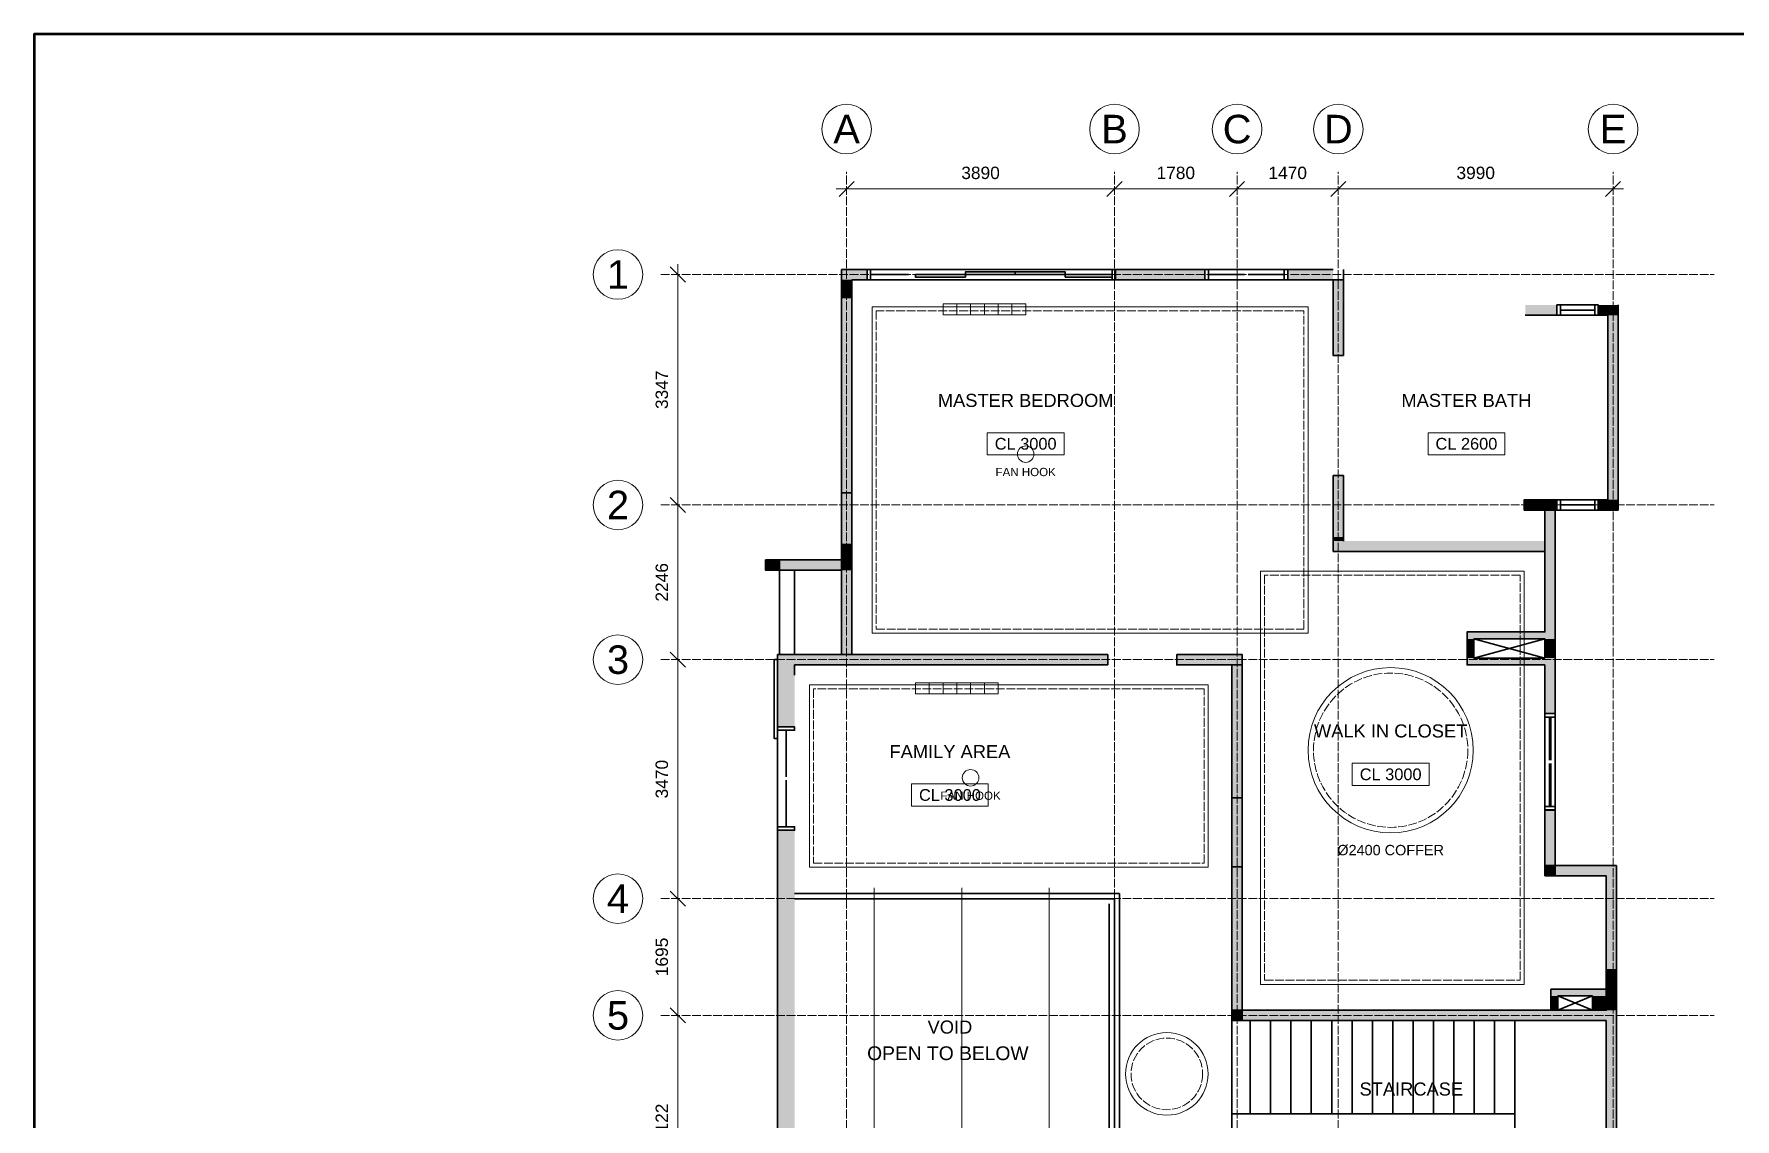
# Model space of a CAD drawing. Header units: millimetres. Extents: x 5 to 415, y 5 to 292.
# Drawn here: x 5 to 252, y 134.5 to 292 of the extents above; entities that cross this region are included whole.
import ezdxf
from ezdxf.enums import TextEntityAlignment as Align

# ---------------------------------------------------------------- set-up
doc = ezdxf.new("R2010")
doc.units = ezdxf.units.MM
doc.linetypes.add('DASHED', pattern=[1.524, 1.27, -0.254])
for name, color, linetype, lineweight in [('0-SHEET', 7, 'CONTINUOUS', 50), ('A-GRID', 8, 'DASHED', 13), ('A-GRID-TAG', 7, 'CONTINUOUS', 18), ('A-WALL', 250, 'CONTINUOUS', 35), ('A-WALL-DEMO', 1, 'DASHED', 35), ('A-WALL-FILL', 250, 'CONTINUOUS', 0), ('A-WALL-NEW', 5, 'CONTINUOUS', 35), ('I-CEIL', 7, 'CONTINUOUS', 18), ('I-CEIL-COVE', 1, 'DASHED', 18), ('I-DIM', 5, 'CONTINUOUS', 13), ('I-NOTE', 1, 'CONTINUOUS', 13), ('I-ROOM', 7, 'CONTINUOUS', 13)]:
    doc.layers.add(name, color=color, linetype=linetype, lineweight=lineweight)
doc.styles.get("Standard").update_dxf_attribs({"font": 'arial.ttf'})

msp = doc.modelspace()

# ---------------------------------------------------------------- hatches: boundary and pattern name
at = {"layer": 'A-WALL-DEMO', "true_color": 0x727430}
h = msp.add_hatch(color=7, dxfattribs=at)
h.dxf.hatch_style = 1
h.paths.add_polyline_path([(123.74, 225.39), (122.24, 225.39), (123.74, 217.89), (123.74, 225.39)])
h = msp.add_hatch(color=7, dxfattribs=at)
h.dxf.hatch_style = 1
h.paths.add_polyline_path([(122.24, 225.39), (123.74, 217.89), (122.24, 217.89), (122.24, 225.39)])
h = msp.add_hatch(color=7, dxfattribs=at)
h.dxf.hatch_style = 1
h.paths.add_polyline_path([(180.45, 181.08), (178.95, 181.08), (180.45, 171.07), (180.45, 181.08)])
h = msp.add_hatch(color=7, dxfattribs=at)
h.dxf.hatch_style = 1
h.paths.add_polyline_path([(178.95, 181.08), (180.45, 171.07), (178.95, 171.07), (178.95, 181.08)])
at = {"layer": 'A-WALL-FILL', "true_color": 0x4d4d4d}
h = msp.add_hatch(color=7, dxfattribs=at)
h.dxf.hatch_style = 1
h.paths.add_polyline_path([(125.99, 257.82), (122.24, 257.82), (125.99, 256.32), (125.99, 257.82)])
h = msp.add_hatch(color=7, dxfattribs=at)
h.dxf.hatch_style = 1
h.paths.add_polyline_path([(122.24, 257.82), (125.99, 256.32), (122.24, 256.32), (122.24, 257.82)])
h = msp.add_hatch(color=7, dxfattribs=at)
h.dxf.hatch_style = 1
h.paths.add_polyline_path([(175.04, 257.82), (162.04, 257.82), (175.04, 256.32), (175.04, 257.82)])
h = msp.add_hatch(color=7, dxfattribs=at)
h.dxf.hatch_style = 1
h.paths.add_polyline_path([(162.04, 257.82), (175.04, 256.32), (162.04, 256.32), (162.04, 257.82)])
h = msp.add_hatch(color=7, dxfattribs=at)
h.dxf.hatch_style = 1
h.paths.add_polyline_path([(193.65, 257.82), (187.05, 257.82), (193.65, 256.32), (193.65, 257.82)])
h = msp.add_hatch(color=7, dxfattribs=at)
h.dxf.hatch_style = 1
h.paths.add_polyline_path([(187.05, 257.82), (193.65, 256.32), (187.05, 256.32), (187.05, 257.82)])
h = msp.add_hatch(color=7, dxfattribs=at)
h.dxf.hatch_style = 1
h.paths.add_polyline_path([(123.74, 256.32), (122.24, 256.32), (123.74, 253.6), (123.74, 256.32)])
h = msp.add_hatch(color=7, dxfattribs=at)
h.dxf.hatch_style = 1
h.paths.add_polyline_path([(122.24, 256.32), (123.74, 253.6), (122.24, 253.6), (122.24, 256.32)])
h = msp.add_hatch(color=7, dxfattribs=at)
h.dxf.hatch_style = 1
h.paths.add_polyline_path([(123.74, 253.6), (122.24, 253.6), (123.74, 225.39), (123.74, 253.6)])
h = msp.add_hatch(color=7, dxfattribs=at)
h.dxf.hatch_style = 1
h.paths.add_polyline_path([(122.24, 253.6), (123.74, 225.39), (122.24, 225.39), (122.24, 253.6)])
h = msp.add_hatch(color=7, dxfattribs=at)
h.dxf.hatch_style = 1
h.paths.add_polyline_path([(226.15, 252.66), (221.55, 252.66), (226.15, 251.16), (226.15, 252.66)])
h = msp.add_hatch(color=7, dxfattribs=at)
h.dxf.hatch_style = 1
h.paths.add_polyline_path([(221.55, 252.66), (226.15, 251.16), (221.55, 251.16), (221.55, 252.66)])
h = msp.add_hatch(color=7, dxfattribs=at)
h.dxf.hatch_style = 1
h.paths.add_polyline_path([(235.05, 252.66), (232.15, 252.66), (235.05, 251.16), (235.05, 252.66)])
h = msp.add_hatch(color=7, dxfattribs=at)
h.dxf.hatch_style = 1
h.paths.add_polyline_path([(232.15, 252.66), (235.05, 251.16), (232.15, 251.16), (232.15, 252.66)])
h = msp.add_hatch(color=7, dxfattribs=at)
h.dxf.hatch_style = 1
h.paths.add_polyline_path([(235.05, 251.16), (233.55, 251.16), (235.05, 224.37), (235.05, 251.16)])
h = msp.add_hatch(color=7, dxfattribs=at)
h.dxf.hatch_style = 1
h.paths.add_polyline_path([(233.55, 251.16), (235.05, 224.37), (233.55, 224.37), (233.55, 251.16)])
h = msp.add_hatch(color=7, dxfattribs=at)
h.dxf.hatch_style = 1
h.paths.add_polyline_path([(226.15, 224.37), (224.4, 224.37), (226.15, 222.87), (226.15, 224.37)])
h = msp.add_hatch(color=7, dxfattribs=at)
h.dxf.hatch_style = 1
h.paths.add_polyline_path([(224.4, 224.37), (226.15, 222.87), (224.4, 222.87), (224.4, 224.37)])
h = msp.add_hatch(color=7, dxfattribs=at)
h.dxf.hatch_style = 1
h.paths.add_polyline_path([(225.9, 222.87), (224.4, 222.87), (225.9, 218.37), (225.9, 222.87)])
h = msp.add_hatch(color=7, dxfattribs=at)
h.dxf.hatch_style = 1
h.paths.add_polyline_path([(224.4, 222.87), (225.9, 218.37), (224.4, 218.37), (224.4, 222.87)])
h = msp.add_hatch(color=7, dxfattribs=at)
h.dxf.hatch_style = 1
h.paths.add_polyline_path([(235.05, 224.37), (232.15, 224.37), (235.05, 222.87), (235.05, 224.37)])
h = msp.add_hatch(color=7, dxfattribs=at)
h.dxf.hatch_style = 1
h.paths.add_polyline_path([(232.15, 224.37), (235.05, 222.87), (232.15, 222.87), (232.15, 224.37)])
h = msp.add_hatch(color=7, dxfattribs=at)
h.dxf.hatch_style = 1
h.paths.add_polyline_path([(123.74, 217.89), (122.24, 217.89), (123.74, 216.64), (123.74, 217.89)])
h = msp.add_hatch(color=7, dxfattribs=at)
h.dxf.hatch_style = 1
h.paths.add_polyline_path([(122.24, 217.89), (123.74, 216.64), (122.24, 216.64), (122.24, 217.89)])
h = msp.add_hatch(color=7, dxfattribs=at)
h.dxf.hatch_style = 1
h.paths.add_polyline_path([(225.9, 218.37), (224.4, 218.37), (225.9, 205.17), (225.9, 218.37)])
h = msp.add_hatch(color=7, dxfattribs=at)
h.dxf.hatch_style = 1
h.paths.add_polyline_path([(224.4, 218.37), (225.9, 205.17), (224.4, 205.17), (224.4, 218.37)])
h = msp.add_hatch(color=7, dxfattribs=at)
h.dxf.hatch_style = 1
h.paths.add_polyline_path([(113.23, 215.64), (111.24, 215.64), (113.23, 214.14), (113.23, 215.64)])
h = msp.add_hatch(color=7, dxfattribs=at)
h.dxf.hatch_style = 1
h.paths.add_polyline_path([(111.24, 215.64), (113.23, 214.14), (111.24, 214.14), (111.24, 215.64)])
h = msp.add_hatch(color=7, dxfattribs=at)
h.dxf.hatch_style = 1
h.paths.add_polyline_path([(122.24, 215.64), (113.23, 215.64), (122.24, 214.14), (122.24, 215.64)])
h = msp.add_hatch(color=7, dxfattribs=at)
h.dxf.hatch_style = 1
h.paths.add_polyline_path([(113.23, 215.64), (122.24, 214.14), (113.23, 214.14), (113.23, 215.64)])
h = msp.add_hatch(color=7, dxfattribs=at)
h.dxf.hatch_style = 1
h.paths.add_polyline_path([(123.74, 216.64), (122.24, 216.64), (123.74, 215.64), (123.74, 216.64)])
h = msp.add_hatch(color=7, dxfattribs=at)
h.dxf.hatch_style = 1
h.paths.add_polyline_path([(122.24, 216.64), (123.74, 215.64), (122.24, 215.64), (122.24, 216.64)])
h = msp.add_hatch(color=7, dxfattribs=at)
h.dxf.hatch_style = 1
h.paths.add_polyline_path([(123.74, 215.64), (122.24, 215.64), (123.74, 214.14), (123.74, 215.64)])
h = msp.add_hatch(color=7, dxfattribs=at)
h.dxf.hatch_style = 1
h.paths.add_polyline_path([(122.24, 215.64), (123.74, 214.14), (122.24, 214.14), (122.24, 215.64)])
h = msp.add_hatch(color=7, dxfattribs=at)
h.dxf.hatch_style = 1
h.paths.add_polyline_path([(123.74, 214.14), (122.24, 214.14), (123.74, 201.88), (123.74, 214.14)])
h = msp.add_hatch(color=7, dxfattribs=at)
h.dxf.hatch_style = 1
h.paths.add_polyline_path([(122.24, 214.14), (123.74, 201.88), (122.24, 201.88), (122.24, 214.14)])
h = msp.add_hatch(color=7, dxfattribs=at)
h.dxf.hatch_style = 1
h.paths.add_polyline_path([(225.9, 205.17), (213.1, 205.17), (225.9, 204.17), (225.9, 205.17)])
h = msp.add_hatch(color=7, dxfattribs=at)
h.dxf.hatch_style = 1
h.paths.add_polyline_path([(213.1, 205.17), (225.9, 204.17), (213.1, 204.17), (213.1, 205.17)])
h = msp.add_hatch(color=7, dxfattribs=at)
h.dxf.hatch_style = 1
h.paths.add_polyline_path([(214.1, 204.17), (213.1, 204.17), (214.1, 201.39), (214.1, 204.17)])
h = msp.add_hatch(color=7, dxfattribs=at)
h.dxf.hatch_style = 1
h.paths.add_polyline_path([(213.1, 204.17), (214.1, 201.39), (213.1, 201.39), (213.1, 204.17)])
h = msp.add_hatch(color=7, dxfattribs=at)
h.dxf.hatch_style = 1
h.paths.add_polyline_path([(225.9, 204.17), (224.4, 204.17), (225.9, 201.88), (225.9, 204.17)])
h = msp.add_hatch(color=7, dxfattribs=at)
h.dxf.hatch_style = 1
h.paths.add_polyline_path([(224.4, 204.17), (225.9, 201.88), (224.4, 201.88), (224.4, 204.17)])
h = msp.add_hatch(color=7, dxfattribs=at)
h.dxf.hatch_style = 1
h.paths.add_polyline_path([(160.94, 201.88), (112.97, 201.88), (160.94, 200.39), (160.94, 201.88)])
h = msp.add_hatch(color=7, dxfattribs=at)
h.dxf.hatch_style = 1
h.paths.add_polyline_path([(112.97, 201.88), (160.94, 200.39), (112.97, 200.39), (112.97, 201.88)])
h = msp.add_hatch(color=7, dxfattribs=at)
h.dxf.hatch_style = 1
h.paths.add_polyline_path([(115.45, 200.39), (112.97, 200.39), (115.45, 191.39), (115.45, 200.39)])
h = msp.add_hatch(color=7, dxfattribs=at)
h.dxf.hatch_style = 1
h.paths.add_polyline_path([(112.97, 200.39), (115.45, 191.39), (112.97, 191.39), (112.97, 200.39)])
h = msp.add_hatch(color=7, dxfattribs=at)
h.dxf.hatch_style = 1
h.paths.add_polyline_path([(180.45, 201.88), (170.94, 201.88), (180.45, 200.39), (180.45, 201.88)])
h = msp.add_hatch(color=7, dxfattribs=at)
h.dxf.hatch_style = 1
h.paths.add_polyline_path([(170.94, 201.88), (180.45, 200.39), (170.94, 200.39), (170.94, 201.88)])
h = msp.add_hatch(color=7, dxfattribs=at)
h.dxf.hatch_style = 1
h.paths.add_polyline_path([(180.45, 200.39), (178.95, 200.39), (180.45, 181.08), (180.45, 200.39)])
h = msp.add_hatch(color=7, dxfattribs=at)
h.dxf.hatch_style = 1
h.paths.add_polyline_path([(178.95, 200.39), (180.45, 181.08), (178.95, 181.08), (178.95, 200.39)])
h = msp.add_hatch(color=7, dxfattribs=at)
h.dxf.hatch_style = 1
h.paths.add_polyline_path([(225.9, 201.39), (213.1, 201.39), (225.9, 200.39), (225.9, 201.39)])
h = msp.add_hatch(color=7, dxfattribs=at)
h.dxf.hatch_style = 1
h.paths.add_polyline_path([(213.1, 201.39), (225.9, 200.39), (213.1, 200.39), (213.1, 201.39)])
h = msp.add_hatch(color=7, dxfattribs=at)
h.dxf.hatch_style = 1
h.paths.add_polyline_path([(225.9, 201.88), (224.4, 201.88), (225.9, 201.39), (225.9, 201.88)])
h = msp.add_hatch(color=7, dxfattribs=at)
h.dxf.hatch_style = 1
h.paths.add_polyline_path([(224.4, 201.88), (225.9, 201.39), (224.4, 201.39), (224.4, 201.88)])
h = msp.add_hatch(color=7, dxfattribs=at)
h.dxf.hatch_style = 1
h.paths.add_polyline_path([(225.9, 200.39), (224.4, 200.39), (225.9, 193.31), (225.9, 200.39)])
h = msp.add_hatch(color=7, dxfattribs=at)
h.dxf.hatch_style = 1
h.paths.add_polyline_path([(224.4, 200.39), (225.9, 193.31), (224.4, 193.31), (224.4, 200.39)])
h = msp.add_hatch(color=7, dxfattribs=at)
h.dxf.hatch_style = 1
h.paths.add_polyline_path([(225.9, 179.31), (224.4, 179.31), (225.9, 171.24), (225.9, 179.31)])
h = msp.add_hatch(color=7, dxfattribs=at)
h.dxf.hatch_style = 1
h.paths.add_polyline_path([(224.4, 179.31), (225.9, 171.24), (224.4, 171.24), (224.4, 179.31)])
h = msp.add_hatch(color=7, dxfattribs=at)
h.dxf.hatch_style = 1
h.paths.add_polyline_path([(115.45, 176.39), (112.97, 176.39), (115.45, 119.01), (115.45, 176.39)])
h = msp.add_hatch(color=7, dxfattribs=at)
h.dxf.hatch_style = 1
h.paths.add_polyline_path([(112.97, 176.39), (115.45, 119.01), (112.97, 119.01), (112.97, 176.39)])
h = msp.add_hatch(color=7, dxfattribs=at)
h.dxf.hatch_style = 1
h.paths.add_polyline_path([(180.45, 171.07), (178.95, 171.07), (180.45, 150.23), (180.45, 171.07)])
h = msp.add_hatch(color=7, dxfattribs=at)
h.dxf.hatch_style = 1
h.paths.add_polyline_path([(178.95, 171.07), (180.45, 150.23), (178.95, 150.23), (178.95, 171.07)])
h = msp.add_hatch(color=7, dxfattribs=at)
h.dxf.hatch_style = 1
h.paths.add_polyline_path([(225.9, 171.24), (224.4, 171.24), (225.9, 170.28), (225.9, 171.24)])
h = msp.add_hatch(color=7, dxfattribs=at)
h.dxf.hatch_style = 1
h.paths.add_polyline_path([(224.4, 171.24), (225.9, 170.28), (224.4, 170.28), (224.4, 171.24)])
h = msp.add_hatch(color=7, dxfattribs=at)
h.dxf.hatch_style = 1
h.paths.add_polyline_path([(234.8, 171.24), (225.9, 171.24), (234.8, 170.28), (234.8, 171.24)])
h = msp.add_hatch(color=7, dxfattribs=at)
h.dxf.hatch_style = 1
h.paths.add_polyline_path([(225.9, 171.24), (234.8, 170.28), (225.9, 170.28), (225.9, 171.24)])
h = msp.add_hatch(color=7, dxfattribs=at)
h.dxf.hatch_style = 1
h.paths.add_polyline_path([(225.9, 170.28), (224.4, 170.28), (225.9, 169.74), (225.9, 170.28)])
h = msp.add_hatch(color=7, dxfattribs=at)
h.dxf.hatch_style = 1
h.paths.add_polyline_path([(224.4, 170.28), (225.9, 169.74), (224.4, 169.74), (224.4, 170.28)])
h = msp.add_hatch(color=7, dxfattribs=at)
h.dxf.hatch_style = 1
h.paths.add_polyline_path([(234.8, 170.28), (225.9, 170.28), (234.8, 169.74), (234.8, 170.28)])
h = msp.add_hatch(color=7, dxfattribs=at)
h.dxf.hatch_style = 1
h.paths.add_polyline_path([(225.9, 170.28), (234.8, 169.74), (225.9, 169.74), (225.9, 170.28)])
h = msp.add_hatch(color=7, dxfattribs=at)
h.dxf.hatch_style = 1
h.paths.add_polyline_path([(234.8, 169.74), (233.3, 169.74), (234.8, 156.23), (234.8, 169.74)])
h = msp.add_hatch(color=7, dxfattribs=at)
h.dxf.hatch_style = 1
h.paths.add_polyline_path([(233.3, 169.74), (234.8, 156.23), (233.3, 156.23), (233.3, 169.74)])
h = msp.add_hatch(color=7, dxfattribs=at)
h.dxf.hatch_style = 1
h.paths.add_polyline_path([(234.8, 156.23), (233.3, 156.23), (234.8, 153.31), (234.8, 156.23)])
h = msp.add_hatch(color=7, dxfattribs=at)
h.dxf.hatch_style = 1
h.paths.add_polyline_path([(233.3, 156.23), (234.8, 153.31), (233.3, 153.31), (233.3, 156.23)])
h = msp.add_hatch(color=7, dxfattribs=at)
h.dxf.hatch_style = 1
h.paths.add_polyline_path([(233.3, 153.31), (225.26, 153.31), (233.3, 152.32), (233.3, 153.31)])
h = msp.add_hatch(color=7, dxfattribs=at)
h.dxf.hatch_style = 1
h.paths.add_polyline_path([(225.26, 153.31), (233.3, 152.32), (225.26, 152.32), (225.26, 153.31)])
h = msp.add_hatch(color=7, dxfattribs=at)
h.dxf.hatch_style = 1
h.paths.add_polyline_path([(234.8, 153.31), (233.3, 153.31), (234.8, 150.23), (234.8, 153.31)])
h = msp.add_hatch(color=7, dxfattribs=at)
h.dxf.hatch_style = 1
h.paths.add_polyline_path([(233.3, 153.31), (234.8, 150.23), (233.3, 150.23), (233.3, 153.31)])
h = msp.add_hatch(color=7, dxfattribs=at)
h.dxf.hatch_style = 1
h.paths.add_polyline_path([(226.26, 152.32), (225.26, 152.32), (226.26, 150.23), (226.26, 152.32)])
h = msp.add_hatch(color=7, dxfattribs=at)
h.dxf.hatch_style = 1
h.paths.add_polyline_path([(225.26, 152.32), (226.26, 150.23), (225.26, 150.23), (225.26, 152.32)])
h = msp.add_hatch(color=7, dxfattribs=at)
h.dxf.hatch_style = 1
h.paths.add_polyline_path([(233.3, 152.32), (231.3, 152.32), (233.3, 150.23), (233.3, 152.32)])
h = msp.add_hatch(color=7, dxfattribs=at)
h.dxf.hatch_style = 1
h.paths.add_polyline_path([(231.3, 152.32), (233.3, 150.23), (231.3, 150.23), (231.3, 152.32)])
h = msp.add_hatch(color=7, dxfattribs=at)
h.dxf.hatch_style = 1
h.paths.add_polyline_path([(180.45, 150.23), (178.95, 150.23), (180.45, 148.73), (180.45, 150.23)])
h = msp.add_hatch(color=7, dxfattribs=at)
h.dxf.hatch_style = 1
h.paths.add_polyline_path([(178.95, 150.23), (180.45, 148.73), (178.95, 148.73), (178.95, 150.23)])
h = msp.add_hatch(color=7, dxfattribs=at)
h.dxf.hatch_style = 1
h.paths.add_polyline_path([(234.8, 150.23), (180.45, 150.23), (234.8, 148.73), (234.8, 150.23)])
h = msp.add_hatch(color=7, dxfattribs=at)
h.dxf.hatch_style = 1
h.paths.add_polyline_path([(180.45, 150.23), (234.8, 148.73), (180.45, 148.73), (180.45, 150.23)])
h = msp.add_hatch(color=7, dxfattribs=at)
h.dxf.hatch_style = 1
h.paths.add_polyline_path([(234.8, 148.73), (233.3, 148.73), (234.8, 119.01), (234.8, 148.73)])
h = msp.add_hatch(color=7, dxfattribs=at)
h.dxf.hatch_style = 1
h.paths.add_polyline_path([(233.3, 148.73), (234.8, 119.01), (233.3, 119.01), (233.3, 148.73)])
at = {"layer": 'A-WALL-NEW', "true_color": 0x4554a5}
h = msp.add_hatch(color=7, dxfattribs=at)
h.dxf.hatch_style = 1
h.paths.add_polyline_path([(195.15, 256.32), (193.65, 256.32), (195.15, 251.16), (195.15, 256.32)])
h = msp.add_hatch(color=7, dxfattribs=at)
h.dxf.hatch_style = 1
h.paths.add_polyline_path([(193.65, 256.32), (195.15, 251.16), (193.65, 251.16), (193.65, 256.32)])
h = msp.add_hatch(color=7, dxfattribs=at)
h.dxf.hatch_style = 1
h.paths.add_polyline_path([(195.15, 251.16), (193.65, 251.16), (195.15, 245.33), (195.15, 251.16)])
h = msp.add_hatch(color=7, dxfattribs=at)
h.dxf.hatch_style = 1
h.paths.add_polyline_path([(193.65, 251.16), (195.15, 245.33), (193.65, 245.33), (193.65, 251.16)])
h = msp.add_hatch(color=7, dxfattribs=at)
h.dxf.hatch_style = 1
h.paths.add_polyline_path([(195.15, 227.87), (193.65, 227.87), (195.15, 224.37), (195.15, 227.87)])
h = msp.add_hatch(color=7, dxfattribs=at)
h.dxf.hatch_style = 1
h.paths.add_polyline_path([(193.65, 227.87), (195.15, 224.37), (193.65, 224.37), (193.65, 227.87)])
h = msp.add_hatch(color=7, dxfattribs=at)
h.dxf.hatch_style = 1
h.paths.add_polyline_path([(195.15, 224.37), (193.65, 224.37), (195.15, 218.97), (195.15, 224.37)])
h = msp.add_hatch(color=7, dxfattribs=at)
h.dxf.hatch_style = 1
h.paths.add_polyline_path([(193.65, 224.37), (195.15, 218.97), (193.65, 218.97), (193.65, 224.37)])
h = msp.add_hatch(color=7, dxfattribs=at)
h.dxf.hatch_style = 1
h.paths.add_polyline_path([(224.4, 224.37), (221.4, 224.37), (224.4, 222.87), (224.4, 224.37)])
h = msp.add_hatch(color=7, dxfattribs=at)
h.dxf.hatch_style = 1
h.paths.add_polyline_path([(221.4, 224.37), (224.4, 222.87), (221.4, 222.87), (221.4, 224.37)])
h = msp.add_hatch(color=7, dxfattribs=at)
h.dxf.hatch_style = 1
h.paths.add_polyline_path([(195.15, 218.97), (193.65, 218.97), (195.15, 218.37), (195.15, 218.97)])
h = msp.add_hatch(color=7, dxfattribs=at)
h.dxf.hatch_style = 1
h.paths.add_polyline_path([(193.65, 218.97), (195.15, 218.37), (193.65, 218.37), (193.65, 218.97)])
h = msp.add_hatch(color=7, dxfattribs=at)
h.dxf.hatch_style = 1
h.paths.add_polyline_path([(224.4, 218.37), (193.65, 218.37), (224.4, 216.87), (224.4, 218.37)])
h = msp.add_hatch(color=7, dxfattribs=at)
h.dxf.hatch_style = 1
h.paths.add_polyline_path([(193.65, 218.37), (224.4, 216.87), (193.65, 216.87), (193.65, 218.37)])
at = {"layer": 'I-CEIL'}
h = msp.add_hatch(dxfattribs=at)
h.set_pattern_fill('ANSI31', scale=4, angle=45)
h.paths.add_polyline_path([(114.6, 120.5), (160.8, 120.5), (160.8, 168), (114.6, 168)])

# ---------------------------------------------------------------- linework, layer by layer
at = {"layer": '0-SHEET'}
msp.add_lwpolyline([(5, 5), (415, 5), (415, 292), (5, 292)], close=True, dxfattribs=at)
at = {"layer": 'A-GRID'}
for p, q in [((123, 37), (123, 272)), ((161.9, 37), (161.9, 272)), ((179.7, 37), (179.7, 272)), ((194.4, 37), (194.4, 272)), ((234.3, 37), (234.3, 272)), ((96, 257.08), (249, 257.08)), ((96, 223.61), (249, 223.61)), ((96, 201.15), (249, 201.15)), ((96, 166.45), (249, 166.45)), ((96, 149.5), (249, 149.5))]:
    msp.add_line(p, q, dxfattribs=at)
at = {"layer": 'A-GRID-TAG'}
for centre in [(123, 278.2), (161.9, 278.2), (179.7, 278.2), (194.4, 278.2), (234.3, 278.2), (89.8, 257.08), (89.8, 223.61), (89.8, 201.15), (89.8, 166.45), (89.8, 149.5)]:
    msp.add_circle(centre, 3.6, dxfattribs=at)
at = {"layer": 'A-WALL'}
for points in [[(122.24, 257.82), (193.65, 257.82)], [(122.24, 257.82), (122.24, 201.88)], [(123.74, 256.32), (125.99, 256.32), (125.99, 257.82), (125.99, 256.32)], [(126.49, 256.32), (125.99, 256.32), (125.99, 257.82), (126.49, 257.82), (126.49, 256.32)], [(126.49, 257.07), (131.99, 257.07)], [(132.99, 257.07), (161.54, 257.07)], [(140.24, 257.07), (140.24, 256.7), (132.99, 256.7), (132.99, 257.07), (140.24, 257.07)], [(147.49, 257.45), (147.49, 257.07), (140.24, 257.07), (140.24, 257.45), (147.49, 257.45)], [(147.49, 257.45), (147.49, 257.07), (154.74, 257.07), (154.74, 257.45), (147.49, 257.45)], [(154.74, 257.07), (154.74, 256.7), (161.54, 256.7), (161.54, 257.07), (154.74, 257.07)], [(162.04, 256.32), (161.54, 256.32), (161.54, 257.82), (162.04, 257.82), (162.04, 256.32)], [(162.04, 256.32), (162.04, 257.82)], [(175.04, 257.82), (175.04, 256.32)], [(175.54, 256.32), (175.04, 256.32), (175.04, 257.82), (175.54, 257.82), (175.54, 256.32)], [(180.79, 257.07), (175.54, 257.07)], [(186.54, 257.07), (181.29, 257.07)], [(187.05, 256.32), (186.54, 256.32), (186.54, 257.82), (187.05, 257.82), (187.05, 256.32)], [(195.15, 257.82), (195.15, 245.33)], [(123.74, 256.32), (168.65, 256.32)], [(123.74, 256.32), (123.74, 201.88)], [(123.74, 256.32), (167.14, 256.32)], [(168.65, 256.32), (195.15, 256.32)], [(193.65, 256.32), (193.65, 245.33)], [(193.65, 256.32), (193.65, 245.33), (195.15, 245.33)], [(195.15, 256.32), (195.15, 245.33)], [(232.15, 251.16), (232.15, 252.66), (226.15, 252.66), (226.15, 251.16), (232.15, 251.16)], [(226.65, 251.16), (226.15, 251.16), (226.15, 252.66), (226.65, 252.66), (226.65, 251.16)], [(232.15, 251.16), (231.65, 251.16), (231.65, 252.66), (232.15, 252.66), (232.15, 251.16)], [(235.05, 252.66), (235.05, 222.87)], [(233.55, 251.16), (221.55, 251.16)], [(226.65, 251.91), (231.65, 251.91)], [(233.55, 251.16), (233.55, 224.37)], [(193.65, 227.87), (193.65, 216.87)], [(193.65, 227.87), (193.65, 216.87)], [(195.15, 227.87), (193.65, 227.87)], [(195.15, 227.87), (195.15, 218.37)], [(122.24, 225.39), (123.74, 225.39)], [(224.4, 224.37), (221.4, 224.37), (221.4, 222.87), (224.4, 222.87)], [(233.55, 224.37), (224.4, 224.37)], [(224.4, 224.37), (224.4, 222.87), (224.4, 205.17)], [(224.6, 224.37), (224.4, 224.37)], [(235.05, 222.87), (224.4, 222.87)], [(225.9, 222.87), (225.9, 201.88)], [(226.15, 222.87), (226.15, 224.37)], [(226.65, 222.87), (226.15, 222.87), (226.15, 224.37), (226.65, 224.37), (226.65, 222.87)], [(226.65, 223.62), (231.65, 223.62)], [(232.15, 222.87), (231.65, 222.87), (231.65, 224.37), (232.15, 224.37), (232.15, 222.87)], [(233.55, 224.37), (232.15, 224.37), (232.15, 222.87)], [(123.74, 217.89), (122.24, 217.89)], [(123.74, 201.88), (123.74, 215.64), (123.74, 216.64), (122.24, 216.64), (122.24, 215.64), (114.74, 215.64), (111.24, 215.64), (111.24, 214.14), (113.23, 214.14), (113.23, 201.88)], [(113.23, 215.64), (122.24, 215.64), (122.24, 214.14), (113.23, 214.14), (113.23, 215.64)], [(224.4, 216.87), (193.65, 216.87)], [(115.45, 201.88), (115.45, 214.14)], [(213.1, 203.67), (213.1, 205.17)], [(224.4, 200.39), (213.1, 200.39), (213.1, 205.17), (224.4, 205.17), (213.1, 205.17)], [(213.1, 203.67), (213.1, 201.88)], [(224.4, 201.39), (214.1, 201.39), (214.1, 204.17), (224.4, 204.17), (224.4, 201.39)], [(224.4, 204.17), (214.1, 201.39)], [(214.1, 204.17), (224.4, 201.39)], [(224.4, 201.39), (224.4, 204.17)], [(112.97, 201.19), (112.48, 201.19), (112.48, 189.69), (112.97, 189.69)], [(160.94, 201.88), (112.97, 201.88)], [(112.97, 49.99), (112.97, 201.88)], [(160.94, 200.39), (115.45, 200.39)], [(115.45, 200.39), (115.45, 198.89)], [(160.94, 200.39), (160.94, 201.88)], [(180.45, 201.88), (170.94, 201.88)], [(170.94, 201.88), (170.94, 200.39), (180.45, 200.39), (180.45, 201.88), (170.94, 201.88)], [(180.45, 200.39), (178.95, 200.39)], [(178.95, 200.39), (178.95, 148.73)], [(178.95, 200.39), (178.95, 150.23), (233.3, 150.23)], [(180.45, 200.39), (180.45, 148.73)], [(224.4, 200.39), (213.1, 200.39)], [(224.4, 200.39), (219.9, 200.39)], [(224.4, 200.39), (224.4, 169.74)], [(225.9, 201.88), (225.9, 169.74)], [(224.4, 193.31), (224.4, 179.32), (225.9, 179.32), (225.9, 193.31), (224.4, 193.31)], [(225.9, 193.31), (225.9, 179.31), (224.4, 179.31), (224.4, 193.31), (225.9, 193.31)], [(225.9, 192.81), (225.9, 193.31), (224.4, 193.31), (224.4, 192.81), (225.9, 192.81)], [(225.05, 186.56), (225.05, 192.81)], [(225.25, 186.56), (225.25, 192.81)], [(115.45, 191.39), (112.97, 191.39)], [(112.97, 190.89), (112.97, 191.39), (115.45, 191.39), (115.45, 190.89), (112.97, 190.89)], [(114.21, 190.89), (114.21, 184.14)], [(225.05, 179.81), (225.05, 186.06)], [(225.25, 179.81), (225.25, 186.06)], [(114.21, 183.64), (114.21, 176.88)], [(180.45, 181.08), (180.45, 171.07), (178.95, 171.07), (178.95, 181.08), (180.45, 181.08)], [(225.9, 179.31), (225.9, 179.81), (224.4, 179.81), (224.4, 179.31), (225.9, 179.31)], [(114.47, 176.39), (112.97, 176.39), (115.45, 176.39), (115.45, 176.88), (112.97, 176.88), (112.97, 176.39)], [(115.45, 176.39), (112.97, 176.39)], [(234.8, 171.24), (224.4, 171.24)], [(234.8, 117.51), (234.8, 171.24)], [(233.3, 169.74), (224.4, 169.74)], [(233.3, 150.23), (233.3, 169.74)], [(115.45, 167.18), (162.64, 167.18)], [(115.45, 166.43), (161.89, 166.43), (161.89, 119.01)], [(161.14, 165.68), (161.14, 119.01), (161.14, 110.71)], [(162.64, 167.18), (162.64, 110.71)], [(225.26, 153.31), (225.26, 150.23), (233.3, 150.23), (233.3, 153.31), (225.26, 153.31)], [(226.26, 152.32), (226.26, 150.23), (231.3, 150.23), (231.3, 152.32), (226.26, 152.32)], [(226.26, 152.32), (231.3, 150.23)], [(226.26, 150.23), (231.3, 152.32)], [(178.95, 148.73), (233.3, 148.73)], [(178.95, 148.73), (178.95, 135.22)], [(184.56, 148.73), (184.56, 135.22), (181.61, 135.22), (181.61, 148.73), (184.56, 148.73)], [(187.52, 148.73), (187.52, 135.22), (184.56, 135.22), (184.56, 148.73), (187.52, 148.73)], [(190.48, 148.73), (190.48, 135.22), (187.52, 135.22), (187.52, 148.73), (190.48, 148.73)], [(193.44, 148.73), (193.44, 135.22), (190.48, 135.22), (190.48, 148.73), (193.44, 148.73)], [(196.39, 148.73), (196.39, 135.22), (193.44, 135.22), (193.44, 148.73), (196.39, 148.73)], [(199.35, 148.73), (199.35, 135.22), (196.39, 135.22), (196.39, 148.73), (199.35, 148.73)], [(202.31, 148.73), (202.31, 135.22), (199.35, 135.22), (199.35, 148.73), (202.31, 148.73)], [(205.27, 148.73), (205.27, 135.22), (202.31, 135.22), (202.31, 148.73), (205.27, 148.73)], [(208.23, 148.73), (208.23, 135.22), (205.27, 135.22), (205.27, 148.73), (208.23, 148.73)], [(211.18, 148.73), (211.18, 135.22), (208.23, 135.22), (208.23, 148.73), (211.18, 148.73)], [(214.14, 148.73), (214.14, 135.22), (211.18, 135.22), (211.18, 148.73), (214.14, 148.73)], [(217.1, 148.73), (217.1, 135.22), (214.14, 135.22), (214.14, 148.73), (217.1, 148.73)], [(220.05, 148.73), (220.05, 135.22), (217.1, 135.22), (217.1, 148.73), (220.05, 148.73)], [(233.3, 148.73), (233.3, 119.01)], [(178.95, 135.22), (178.95, 132.77), (220.05, 132.77), (220.05, 135.22), (178.95, 135.22)]]:
    msp.add_lwpolyline(points, dxfattribs=at)
at = {"layer": 'I-CEIL', "color": 3}
for p, q in [((139, 251.2), (139, 252.8)), ((141, 251.2), (141, 252.8)), ((143, 251.2), (143, 252.8)), ((145, 251.2), (145, 252.8)), ((147, 251.2), (147, 252.8)), ((135, 196.2), (135, 197.8)), ((137, 196.2), (137, 197.8)), ((139, 196.2), (139, 197.8)), ((141, 196.2), (141, 197.8)), ((143, 196.2), (143, 197.8))]:
    msp.add_line(p, q, dxfattribs=at)
at = {"layer": 'I-CEIL'}
for points in [[(126.7, 205), (190, 205), (190, 252.4), (126.7, 252.4)], [(183.1, 154), (221.4, 154), (221.4, 214), (183.1, 214)], [(117.6, 171), (175.5, 171), (175.5, 197.5), (117.6, 197.5)]]:
    msp.add_lwpolyline(points, close=True, dxfattribs=at)
at = {"layer": 'I-CEIL', "color": 3}
for points in [[(137, 251.2), (149, 251.2), (149, 252.8), (137, 252.8)], [(133, 196.2), (145, 196.2), (145, 197.8), (133, 197.8)]]:
    msp.add_lwpolyline(points, close=True, dxfattribs=at)
at = {"layer": 'I-CEIL'}
for centre, radius in [((149, 231), 1.2), ((202, 188), 12), ((141, 184), 1.2), ((169.5, 141), 6)]:
    msp.add_circle(centre, radius, dxfattribs=at)
at = {"layer": 'I-CEIL-COVE', "color": 1}
for points in [[(127.3, 205.6), (189.4, 205.6), (189.4, 251.8), (127.3, 251.8)], [(183.7, 154.6), (220.8, 154.6), (220.8, 213.4), (183.7, 213.4)], [(118.2, 171.6), (174.9, 171.6), (174.9, 196.9), (118.2, 196.9)]]:
    msp.add_lwpolyline(points, close=True, dxfattribs=at)
for centre, radius in [((202, 188), 11.2), ((169.5, 141), 5.2)]:
    msp.add_circle(centre, radius, dxfattribs=at)
at = {"layer": 'I-DIM'}
for p, q in [((121.5, 269.5), (163.4, 269.5)), ((121.9, 268.4), (124.1, 270.6)), ((160.4, 269.5), (181.2, 269.5)), ((160.8, 268.4), (163, 270.6)), ((160.8, 268.4), (163, 270.6)), ((178.2, 269.5), (195.9, 269.5)), ((178.6, 268.4), (180.8, 270.6)), ((178.6, 268.4), (180.8, 270.6)), ((192.9, 269.5), (235.8, 269.5)), ((193.3, 268.4), (195.5, 270.6)), ((193.3, 268.4), (195.5, 270.6)), ((233.2, 268.4), (235.4, 270.6)), ((99.6, 255.98), (97.4, 258.18)), ((98.5, 222.11), (98.5, 258.58)), ((98.5, 199.65), (98.5, 225.11)), ((99.6, 222.51), (97.4, 224.71)), ((99.6, 222.51), (97.4, 224.71)), ((98.5, 164.95), (98.5, 202.65)), ((99.6, 200.05), (97.4, 202.25)), ((99.6, 200.05), (97.4, 202.25)), ((99.6, 165.35), (97.4, 167.55)), ((99.6, 165.35), (97.4, 167.55)), ((98.5, 148), (98.5, 167.95)), ((98.5, 116.78), (98.5, 151)), ((99.6, 148.4), (97.4, 150.6)), ((99.6, 148.4), (97.4, 150.6))]:
    msp.add_line(p, q, dxfattribs=at)
at = {"layer": 'I-NOTE', "color": 1}
for points in [[(143.43, 230.9), (154.57, 230.9), (154.57, 234.1), (143.43, 234.1)], [(207.43, 230.9), (218.57, 230.9), (218.57, 234.1), (207.43, 234.1)], [(196.43, 182.9), (207.57, 182.9), (207.57, 186.1), (196.43, 186.1)], [(132.43, 179.9), (143.57, 179.9), (143.57, 183.1), (132.43, 183.1)]]:
    msp.add_lwpolyline(points, close=True, dxfattribs=at)

# ---------------------------------------------------------------- texts
at = {"layer": 'A-GRID-TAG'}
for s, p in [('A', (123, 278.2)), ('B', (161.9, 278.2)), ('C', (179.7, 278.2)), ('D', (194.4, 278.2)), ('E', (234.3, 278.2)), ('1', (89.8, 257.08)), ('2', (89.8, 223.61)), ('3', (89.8, 201.15)), ('4', (89.8, 166.45)), ('5', (89.8, 149.5))]:
    msp.add_text(s, height=4.14, dxfattribs=at).set_placement(p, align=Align.MIDDLE_CENTER)
at = {"layer": 'I-DIM'}
for s, p in [('3890', (142.45, 270.4)), ('1780', (170.8, 270.4)), ('1470', (187.05, 270.4)), ('3990', (214.35, 270.4))]:
    msp.add_text(s, height=1.8, dxfattribs=at).set_placement(p, align=Align.BOTTOM_CENTER)
for s, p in [('3347', (97.6, 240.34)), ('2246', (97.6, 212.38)), ('3470', (97.6, 183.8)), ('1695', (97.6, 157.98)), ('3122', (97.6, 133.89))]:
    msp.add_text(s, height=1.8, rotation=90, dxfattribs=at).set_placement(p, align=Align.BOTTOM_CENTER)
at = {"layer": 'I-NOTE', "color": 1}
for s, height, p in [('CL 3000', 1.7, (149, 232.5)), ('CL 2600', 1.7, (213, 232.5)), ('FAN HOOK', 1.2, (149, 228.4)), ('CL 3000', 1.7, (202, 184.5)), ('CL 3000', 1.7, (138, 181.5)), ('FAN HOOK', 1.2, (141, 181.4)), ('Ø2400 COFFER', 1.5, (202, 173.5)), ('OPEN TO BELOW', 2, (137.7, 144))]:
    msp.add_text(s, height=height, dxfattribs=at).set_placement(p, align=Align.MIDDLE_CENTER)
at = {"layer": 'I-ROOM'}
for s, p in [('MASTER BEDROOM', (149, 238.8)), ('MASTER BATH', (213, 238.8)), ('WALK IN CLOSET', (202, 190.8)), ('FAMILY AREA', (138, 187.8)), ('VOID', (138, 147.8)), ('STAIRCASE', (205, 138.8))]:
    msp.add_text(s, height=1.9, dxfattribs=at).set_placement(p, align=Align.MIDDLE_CENTER)

doc.saveas('drawing.dxf')
